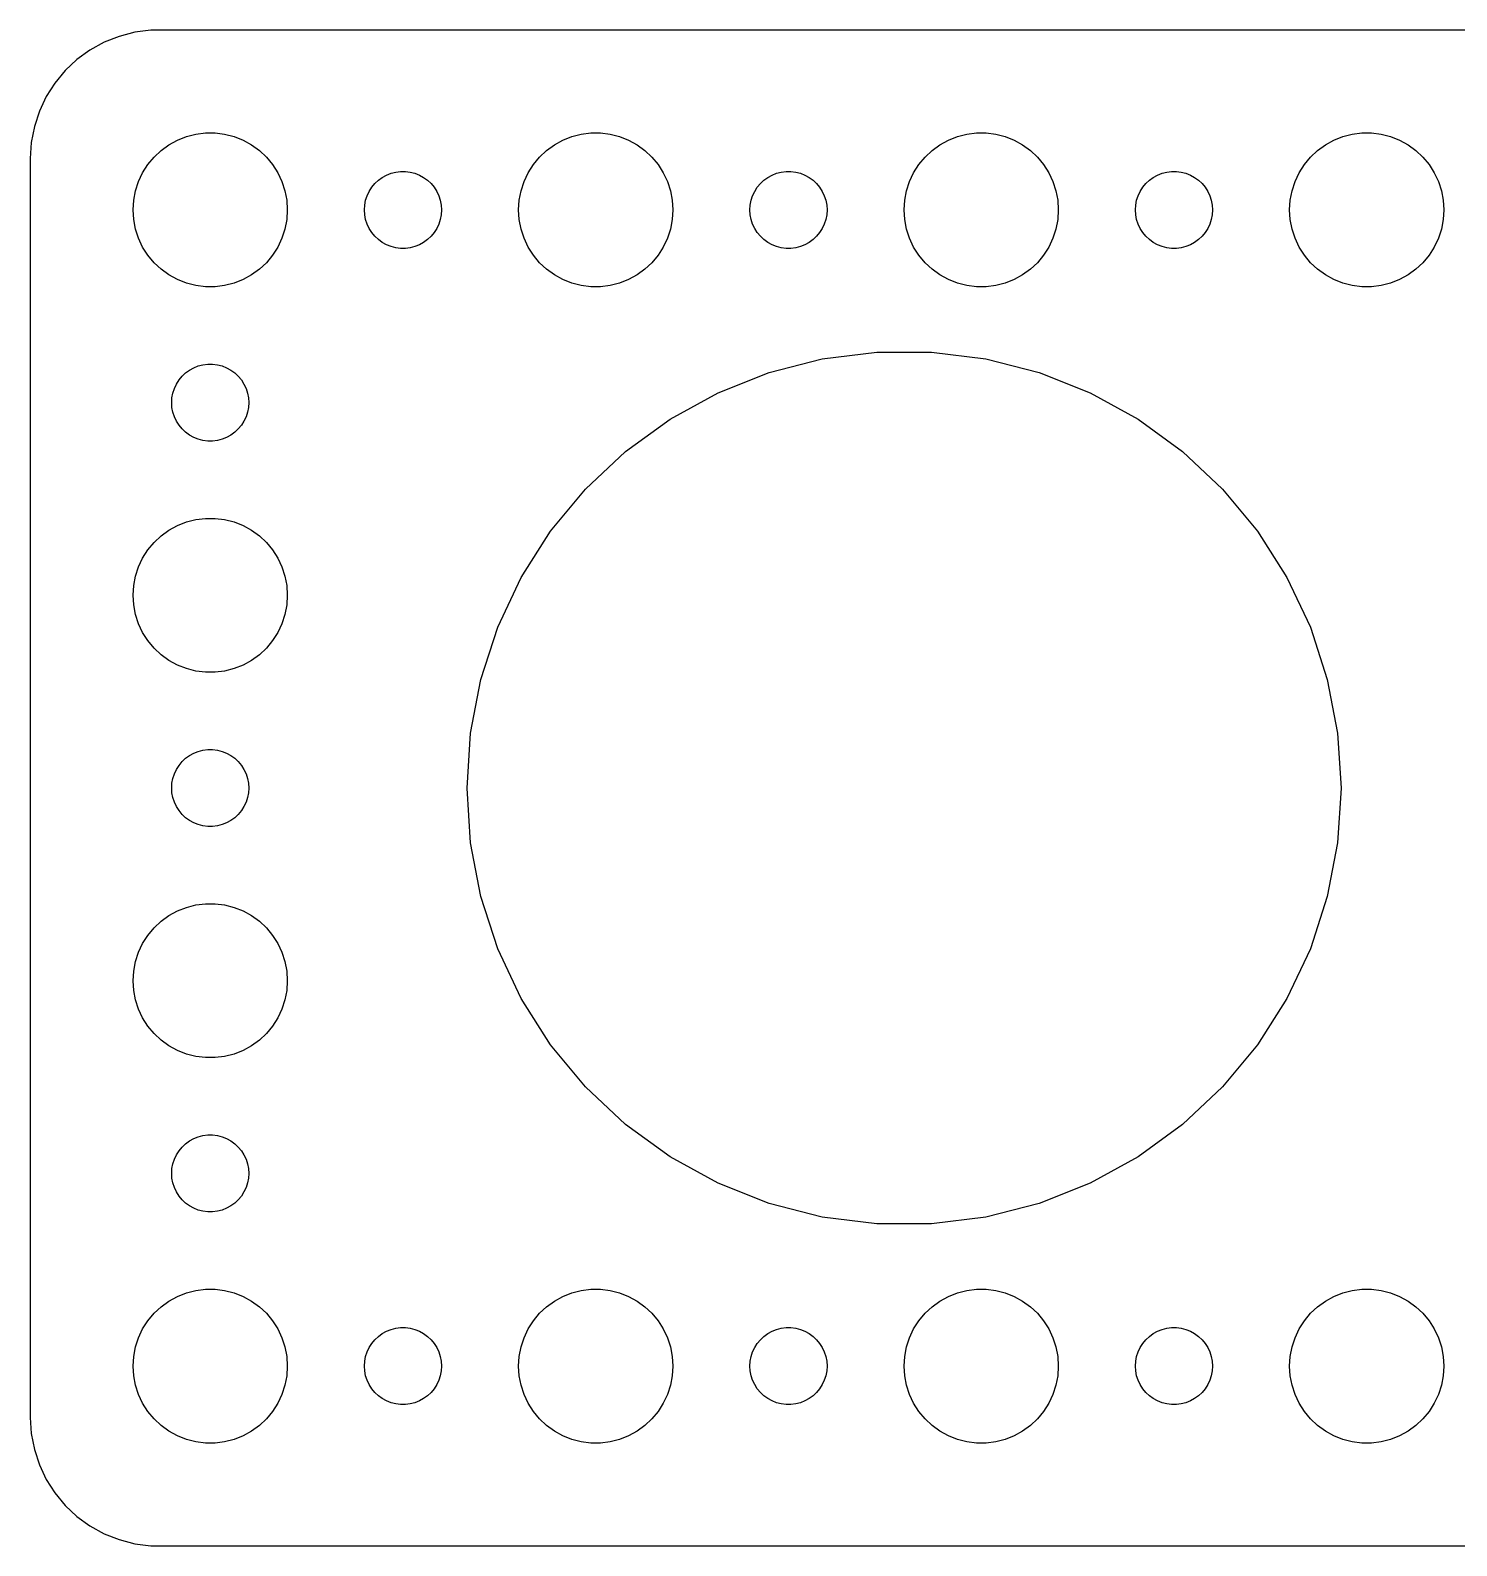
# Model space of a CAD drawing. Header units: metres. Extents: x -112 to 112, y -29 to 29.
# Drawn here: x -112 to -56.5, y -29.5 to 29.5 of the extents above; entities that cross this region are included whole.
import ezdxf

# ---------------------------------------------------------------- set-up
doc = ezdxf.new("R2010")
doc.units = ezdxf.units.M

msp = doc.modelspace()

# ---------------------------------------------------------------- linework, layer by layer
for p, q in [((-107.314, 29.4901), (-107.937, 29.4114)), ((107.314, 29.4901), (-107.314, 29.4901)), ((-109.129, 29.0241), (-109.679, 28.7216)), ((-108.545, 29.2553), (-109.129, 29.0241)), ((-107.937, 29.4114), (-108.545, 29.2553)), ((-110.187, 28.3526), (-110.645, 27.9227)), ((-109.679, 28.7216), (-110.187, 28.3526)), ((-110.645, 27.9227), (-111.045, 27.4389)), ((-111.045, 27.4389), (-111.382, 26.9088)), ((-111.382, 26.9088), (-111.649, 26.3406)), ((-111.649, 26.3406), (-111.843, 25.7434)), ((-111.843, 25.7434), (-111.961, 25.1267)), ((-105.927, 25.3532), (-105.562, 25.4469)), ((-105.562, 25.4469), (-105.188, 25.4941)), ((-105.188, 25.4941), (-104.812, 25.4941)), ((-104.812, 25.4941), (-104.438, 25.4469)), ((-104.438, 25.4469), (-104.073, 25.3532)), ((-90.927, 25.3532), (-90.5621, 25.4469)), ((-90.5621, 25.4469), (-90.1884, 25.4941)), ((-90.1884, 25.4941), (-89.8116, 25.4941)), ((-89.8116, 25.4941), (-89.4379, 25.4469)), ((-89.4379, 25.4469), (-89.073, 25.3532)), ((-75.927, 25.3532), (-75.5621, 25.4469)), ((-75.5621, 25.4469), (-75.1884, 25.4941)), ((-75.1884, 25.4941), (-74.8116, 25.4941)), ((-74.8116, 25.4941), (-74.4379, 25.4469)), ((-74.4379, 25.4469), (-74.073, 25.3532)), ((-60.927, 25.3532), (-60.5621, 25.4469)), ((-60.5621, 25.4469), (-60.1884, 25.4941)), ((-60.1884, 25.4941), (-59.8116, 25.4941)), ((-59.8116, 25.4941), (-59.4379, 25.4469)), ((-59.4379, 25.4469), (-59.0729, 25.3532)), ((-111.961, 25.1267), (-112, 24.5)), ((-107.187, 24.5536), (-106.912, 24.8115)), ((-106.912, 24.8115), (-106.607, 25.033)), ((-106.607, 25.033), (-106.277, 25.2145)), ((-106.277, 25.2145), (-105.927, 25.3532)), ((-104.073, 25.3532), (-103.723, 25.2145)), ((-103.723, 25.2145), (-103.393, 25.033)), ((-103.393, 25.033), (-103.088, 24.8115)), ((-103.088, 24.8115), (-102.813, 24.5536)), ((-92.1869, 24.5536), (-91.9123, 24.8115)), ((-91.9123, 24.8115), (-91.6075, 25.033)), ((-91.6075, 25.033), (-91.2773, 25.2145)), ((-91.2773, 25.2145), (-90.927, 25.3532)), ((-89.073, 25.3532), (-88.7227, 25.2145)), ((-88.7227, 25.2145), (-88.3925, 25.033)), ((-88.3925, 25.033), (-88.0877, 24.8115)), ((-88.0877, 24.8115), (-87.8131, 24.5536)), ((-77.1869, 24.5536), (-76.9123, 24.8115)), ((-76.9123, 24.8115), (-76.6075, 25.033)), ((-76.6075, 25.033), (-76.2773, 25.2145)), ((-76.2773, 25.2145), (-75.927, 25.3532)), ((-74.073, 25.3532), (-73.7227, 25.2145)), ((-73.7227, 25.2145), (-73.3925, 25.033)), ((-73.3925, 25.033), (-73.0877, 24.8115)), ((-73.0877, 24.8115), (-72.8131, 24.5536)), ((-62.1869, 24.5536), (-61.9123, 24.8115)), ((-61.9123, 24.8115), (-61.6075, 25.033)), ((-61.6075, 25.033), (-61.2773, 25.2145)), ((-61.2773, 25.2145), (-60.927, 25.3532)), ((-59.0729, 25.3532), (-58.7227, 25.2145)), ((-58.7227, 25.2145), (-58.3925, 25.033)), ((-58.3925, 25.033), (-58.0877, 24.8115)), ((-58.0877, 24.8115), (-57.8131, 24.5536)), ((-112, 24.5), (-112, -24.5)), ((-107.629, 23.9453), (-107.427, 24.2634)), ((-107.427, 24.2634), (-107.187, 24.5536)), ((-102.813, 24.5536), (-102.573, 24.2634)), ((-102.573, 24.2634), (-102.371, 23.9453)), ((-92.6289, 23.9453), (-92.427, 24.2634)), ((-92.427, 24.2634), (-92.1869, 24.5536)), ((-87.8131, 24.5536), (-87.573, 24.2634)), ((-87.573, 24.2634), (-87.3711, 23.9453)), ((-77.6289, 23.9453), (-77.427, 24.2634)), ((-77.427, 24.2634), (-77.1869, 24.5536)), ((-72.8131, 24.5536), (-72.573, 24.2634)), ((-72.573, 24.2634), (-72.3711, 23.9453)), ((-62.6289, 23.9453), (-62.427, 24.2634)), ((-62.427, 24.2634), (-62.1869, 24.5536)), ((-57.8131, 24.5536), (-57.5729, 24.2634)), ((-57.5729, 24.2634), (-57.3711, 23.9453)), ((-107.906, 23.2461), (-107.789, 23.6044)), ((-107.789, 23.6044), (-107.629, 23.9453)), ((-102.371, 23.9453), (-102.211, 23.6044)), ((-102.211, 23.6044), (-102.094, 23.2461)), ((-98.5934, 23.5268), (-98.4561, 23.6558)), ((-98.4561, 23.6558), (-98.3037, 23.7665)), ((-98.3037, 23.7665), (-98.1387, 23.8572)), ((-98.1387, 23.8572), (-97.9635, 23.9266)), ((-97.9635, 23.9266), (-97.7811, 23.9734)), ((-97.7811, 23.9734), (-97.5942, 23.997)), ((-97.5942, 23.997), (-97.4058, 23.997)), ((-97.4058, 23.997), (-97.2189, 23.9734)), ((-97.2189, 23.9734), (-97.0365, 23.9266)), ((-97.0365, 23.9266), (-96.8613, 23.8572)), ((-96.8613, 23.8572), (-96.6963, 23.7665)), ((-96.6963, 23.7665), (-96.5439, 23.6558)), ((-96.5439, 23.6558), (-96.4065, 23.5268)), ((-92.9057, 23.2461), (-92.7893, 23.6044)), ((-92.7893, 23.6044), (-92.6289, 23.9453)), ((-87.3711, 23.9453), (-87.2107, 23.6044)), ((-87.2107, 23.6044), (-87.0943, 23.2461)), ((-83.5934, 23.5268), (-83.4561, 23.6558)), ((-83.4561, 23.6558), (-83.3037, 23.7665)), ((-83.3037, 23.7665), (-83.1387, 23.8572)), ((-83.1387, 23.8572), (-82.9635, 23.9266)), ((-82.9635, 23.9266), (-82.7811, 23.9734)), ((-82.7811, 23.9734), (-82.5942, 23.997)), ((-82.5942, 23.997), (-82.4058, 23.997)), ((-82.4058, 23.997), (-82.2189, 23.9734)), ((-82.2189, 23.9734), (-82.0365, 23.9266)), ((-82.0365, 23.9266), (-81.8613, 23.8572)), ((-81.8613, 23.8572), (-81.6963, 23.7665)), ((-81.6963, 23.7665), (-81.5439, 23.6558)), ((-81.5439, 23.6558), (-81.4065, 23.5268)), ((-77.9057, 23.2461), (-77.7893, 23.6044)), ((-77.7893, 23.6044), (-77.6289, 23.9453)), ((-72.3711, 23.9453), (-72.2107, 23.6044)), ((-72.2107, 23.6044), (-72.0943, 23.2461)), ((-68.5934, 23.5268), (-68.4561, 23.6558)), ((-68.4561, 23.6558), (-68.3037, 23.7665)), ((-68.3037, 23.7665), (-68.1387, 23.8572)), ((-68.1387, 23.8572), (-67.9635, 23.9266)), ((-67.9635, 23.9266), (-67.7811, 23.9734)), ((-67.7811, 23.9734), (-67.5942, 23.997)), ((-67.5942, 23.997), (-67.4058, 23.997)), ((-67.4058, 23.997), (-67.2189, 23.9734)), ((-67.2189, 23.9734), (-67.0365, 23.9266)), ((-67.0365, 23.9266), (-66.8613, 23.8572)), ((-66.8613, 23.8572), (-66.6963, 23.7665)), ((-66.6963, 23.7665), (-66.5439, 23.6558)), ((-66.5439, 23.6558), (-66.4065, 23.5268)), ((-62.9057, 23.2461), (-62.7893, 23.6044)), ((-62.7893, 23.6044), (-62.6289, 23.9453)), ((-57.3711, 23.9453), (-57.2107, 23.6044)), ((-57.2107, 23.6044), (-57.0942, 23.2461)), ((-107.976, 22.876), (-107.906, 23.2461)), ((-102.094, 23.2461), (-102.024, 22.876)), ((-98.9529, 22.873), (-98.8947, 23.0522)), ((-98.8947, 23.0522), (-98.8145, 23.2226)), ((-98.8145, 23.2226), (-98.7135, 23.3817)), ((-98.7135, 23.3817), (-98.5934, 23.5268)), ((-96.4065, 23.5268), (-96.2865, 23.3817)), ((-96.2865, 23.3817), (-96.1855, 23.2226)), ((-96.1855, 23.2226), (-96.1053, 23.0522)), ((-96.1053, 23.0522), (-96.0471, 22.873)), ((-92.9763, 22.876), (-92.9057, 23.2461)), ((-87.0943, 23.2461), (-87.0237, 22.876)), ((-83.9529, 22.873), (-83.8947, 23.0522)), ((-83.8947, 23.0522), (-83.8145, 23.2226)), ((-83.8145, 23.2226), (-83.7135, 23.3817)), ((-83.7135, 23.3817), (-83.5934, 23.5268)), ((-81.4065, 23.5268), (-81.2865, 23.3817)), ((-81.2865, 23.3817), (-81.1855, 23.2226)), ((-81.1855, 23.2226), (-81.1053, 23.0522)), ((-81.1053, 23.0522), (-81.0471, 22.873)), ((-77.9763, 22.876), (-77.9057, 23.2461)), ((-72.0943, 23.2461), (-72.0237, 22.876)), ((-68.9529, 22.873), (-68.8947, 23.0522)), ((-68.8947, 23.0522), (-68.8145, 23.2226)), ((-68.8145, 23.2226), (-68.7135, 23.3817)), ((-68.7135, 23.3817), (-68.5934, 23.5268)), ((-66.4065, 23.5268), (-66.2865, 23.3817)), ((-66.2865, 23.3817), (-66.1855, 23.2226)), ((-66.1855, 23.2226), (-66.1053, 23.0522)), ((-66.1053, 23.0522), (-66.0471, 22.873)), ((-62.9763, 22.876), (-62.9057, 23.2461)), ((-57.0942, 23.2461), (-57.0237, 22.876)), ((-108, 22.5), (-107.976, 22.876)), ((-107.976, 22.124), (-108, 22.5)), ((-102.024, 22.876), (-102, 22.5)), ((-102, 22.5), (-102.024, 22.124)), ((-99, 22.5), (-98.9882, 22.688)), ((-98.9882, 22.312), (-99, 22.5)), ((-98.9882, 22.688), (-98.9529, 22.873)), ((-96.0471, 22.873), (-96.0118, 22.688)), ((-96.0118, 22.688), (-96, 22.5)), ((-96, 22.5), (-96.0118, 22.312)), ((-93, 22.5), (-92.9763, 22.876)), ((-92.9763, 22.124), (-93, 22.5)), ((-87.0237, 22.876), (-87, 22.5)), ((-87, 22.5), (-87.0237, 22.124)), ((-84, 22.5), (-83.9882, 22.688)), ((-83.9882, 22.312), (-84, 22.5)), ((-83.9882, 22.688), (-83.9529, 22.873)), ((-81.0471, 22.873), (-81.0118, 22.688)), ((-81.0118, 22.688), (-81, 22.5)), ((-81, 22.5), (-81.0118, 22.312)), ((-78, 22.5), (-77.9763, 22.876)), ((-77.9763, 22.124), (-78, 22.5)), ((-72.0237, 22.876), (-72, 22.5)), ((-72, 22.5), (-72.0237, 22.124)), ((-69, 22.5), (-68.9882, 22.688)), ((-68.9882, 22.312), (-69, 22.5)), ((-68.9882, 22.688), (-68.9529, 22.873)), ((-66.0471, 22.873), (-66.0118, 22.688)), ((-66.0118, 22.688), (-66, 22.5)), ((-66, 22.5), (-66.0118, 22.312)), ((-63, 22.5), (-62.9763, 22.876)), ((-62.9763, 22.124), (-63, 22.5)), ((-57.0237, 22.876), (-57, 22.5)), ((-57, 22.5), (-57.0237, 22.124)), ((-107.906, 21.7539), (-107.976, 22.124)), ((-102.024, 22.124), (-102.094, 21.7539)), ((-98.9529, 22.127), (-98.9882, 22.312)), ((-98.8947, 21.9478), (-98.9529, 22.127)), ((-98.8145, 21.7774), (-98.8947, 21.9478)), ((-96.1053, 21.9478), (-96.1855, 21.7774)), ((-96.0471, 22.127), (-96.1053, 21.9478)), ((-96.0118, 22.312), (-96.0471, 22.127)), ((-92.9057, 21.7539), (-92.9763, 22.124)), ((-87.0237, 22.124), (-87.0943, 21.7539)), ((-83.9529, 22.127), (-83.9882, 22.312)), ((-83.8947, 21.9478), (-83.9529, 22.127)), ((-83.8145, 21.7774), (-83.8947, 21.9478)), ((-81.1053, 21.9478), (-81.1855, 21.7774)), ((-81.0471, 22.127), (-81.1053, 21.9478)), ((-81.0118, 22.312), (-81.0471, 22.127)), ((-77.9057, 21.7539), (-77.9763, 22.124)), ((-72.0237, 22.124), (-72.0943, 21.7539)), ((-68.9529, 22.127), (-68.9882, 22.312)), ((-68.8947, 21.9478), (-68.9529, 22.127)), ((-68.8145, 21.7774), (-68.8947, 21.9478)), ((-66.1053, 21.9478), (-66.1855, 21.7774)), ((-66.0471, 22.127), (-66.1053, 21.9478)), ((-66.0118, 22.312), (-66.0471, 22.127)), ((-62.9057, 21.7539), (-62.9763, 22.124)), ((-57.0237, 22.124), (-57.0942, 21.7539)), ((-107.789, 21.3956), (-107.906, 21.7539)), ((-107.629, 21.0547), (-107.789, 21.3956)), ((-102.211, 21.3956), (-102.371, 21.0547)), ((-102.094, 21.7539), (-102.211, 21.3956)), ((-98.7135, 21.6183), (-98.8145, 21.7774)), ((-98.5934, 21.4732), (-98.7135, 21.6183)), ((-98.4561, 21.3442), (-98.5934, 21.4732)), ((-98.3037, 21.2335), (-98.4561, 21.3442)), ((-98.1387, 21.1427), (-98.3037, 21.2335)), ((-96.6963, 21.2335), (-96.8613, 21.1427)), ((-96.5439, 21.3442), (-96.6963, 21.2335)), ((-96.4065, 21.4732), (-96.5439, 21.3442)), ((-96.2865, 21.6183), (-96.4065, 21.4732)), ((-96.1855, 21.7774), (-96.2865, 21.6183)), ((-92.7893, 21.3956), (-92.9057, 21.7539)), ((-92.6289, 21.0547), (-92.7893, 21.3956)), ((-87.2107, 21.3956), (-87.3711, 21.0547)), ((-87.0943, 21.7539), (-87.2107, 21.3956)), ((-83.7135, 21.6183), (-83.8145, 21.7774)), ((-83.5934, 21.4732), (-83.7135, 21.6183)), ((-83.4561, 21.3442), (-83.5934, 21.4732)), ((-83.3037, 21.2335), (-83.4561, 21.3442)), ((-83.1387, 21.1427), (-83.3037, 21.2335)), ((-81.6963, 21.2335), (-81.8613, 21.1427)), ((-81.5439, 21.3442), (-81.6963, 21.2335)), ((-81.4065, 21.4732), (-81.5439, 21.3442)), ((-81.2865, 21.6183), (-81.4065, 21.4732)), ((-81.1855, 21.7774), (-81.2865, 21.6183)), ((-77.7893, 21.3956), (-77.9057, 21.7539)), ((-77.6289, 21.0547), (-77.7893, 21.3956)), ((-72.2107, 21.3956), (-72.3711, 21.0547)), ((-72.0943, 21.7539), (-72.2107, 21.3956)), ((-68.7135, 21.6183), (-68.8145, 21.7774)), ((-68.5934, 21.4732), (-68.7135, 21.6183)), ((-68.4561, 21.3442), (-68.5934, 21.4732)), ((-68.3037, 21.2335), (-68.4561, 21.3442)), ((-68.1387, 21.1427), (-68.3037, 21.2335)), ((-66.6963, 21.2335), (-66.8613, 21.1427)), ((-66.5439, 21.3442), (-66.6963, 21.2335)), ((-66.4065, 21.4732), (-66.5439, 21.3442)), ((-66.2865, 21.6183), (-66.4065, 21.4732)), ((-66.1855, 21.7774), (-66.2865, 21.6183)), ((-62.7893, 21.3956), (-62.9057, 21.7539)), ((-62.6289, 21.0547), (-62.7893, 21.3956)), ((-57.2107, 21.3956), (-57.3711, 21.0547)), ((-57.0942, 21.7539), (-57.2107, 21.3956)), ((-107.427, 20.7366), (-107.629, 21.0547)), ((-107.187, 20.4464), (-107.427, 20.7366)), ((-102.573, 20.7366), (-102.813, 20.4464)), ((-102.371, 21.0547), (-102.573, 20.7366)), ((-97.9635, 21.0734), (-98.1387, 21.1427)), ((-97.7811, 21.0266), (-97.9635, 21.0734)), ((-97.5942, 21.003), (-97.7811, 21.0266)), ((-97.4058, 21.003), (-97.5942, 21.003)), ((-97.2189, 21.0266), (-97.4058, 21.003)), ((-97.0365, 21.0734), (-97.2189, 21.0266)), ((-96.8613, 21.1427), (-97.0365, 21.0734)), ((-92.427, 20.7366), (-92.6289, 21.0547)), ((-92.1869, 20.4464), (-92.427, 20.7366)), ((-87.573, 20.7366), (-87.8131, 20.4464)), ((-87.3711, 21.0547), (-87.573, 20.7366)), ((-82.9635, 21.0734), (-83.1387, 21.1427)), ((-82.7811, 21.0266), (-82.9635, 21.0734)), ((-82.5942, 21.003), (-82.7811, 21.0266)), ((-82.4058, 21.003), (-82.5942, 21.003)), ((-82.2189, 21.0266), (-82.4058, 21.003)), ((-82.0365, 21.0734), (-82.2189, 21.0266)), ((-81.8613, 21.1427), (-82.0365, 21.0734)), ((-77.427, 20.7366), (-77.6289, 21.0547)), ((-77.1869, 20.4464), (-77.427, 20.7366)), ((-72.573, 20.7366), (-72.8131, 20.4464)), ((-72.3711, 21.0547), (-72.573, 20.7366)), ((-67.9635, 21.0734), (-68.1387, 21.1427)), ((-67.7811, 21.0266), (-67.9635, 21.0734)), ((-67.5942, 21.003), (-67.7811, 21.0266)), ((-67.4058, 21.003), (-67.5942, 21.003)), ((-67.2189, 21.0266), (-67.4058, 21.003)), ((-67.0365, 21.0734), (-67.2189, 21.0266)), ((-66.8613, 21.1427), (-67.0365, 21.0734)), ((-62.427, 20.7366), (-62.6289, 21.0547)), ((-62.1869, 20.4464), (-62.427, 20.7366)), ((-57.5729, 20.7366), (-57.8131, 20.4464)), ((-57.3711, 21.0547), (-57.5729, 20.7366)), ((-106.912, 20.1884), (-107.187, 20.4464)), ((-106.607, 19.967), (-106.912, 20.1884)), ((-103.088, 20.1884), (-103.393, 19.967)), ((-102.813, 20.4464), (-103.088, 20.1884)), ((-91.9123, 20.1884), (-92.1869, 20.4464)), ((-91.6075, 19.967), (-91.9123, 20.1884)), ((-88.0877, 20.1884), (-88.3925, 19.967)), ((-87.8131, 20.4464), (-88.0877, 20.1884)), ((-76.9123, 20.1884), (-77.1869, 20.4464)), ((-76.6075, 19.967), (-76.9123, 20.1884)), ((-73.0877, 20.1884), (-73.3925, 19.967)), ((-72.8131, 20.4464), (-73.0877, 20.1884)), ((-61.9123, 20.1884), (-62.1869, 20.4464)), ((-61.6075, 19.967), (-61.9123, 20.1884)), ((-58.0877, 20.1884), (-58.3925, 19.967)), ((-57.8131, 20.4464), (-58.0877, 20.1884)), ((-106.277, 19.7855), (-106.607, 19.967)), ((-105.927, 19.6468), (-106.277, 19.7855)), ((-105.562, 19.5531), (-105.927, 19.6468)), ((-105.188, 19.5059), (-105.562, 19.5531)), ((-104.812, 19.5059), (-105.188, 19.5059)), ((-104.438, 19.5531), (-104.812, 19.5059)), ((-104.073, 19.6468), (-104.438, 19.5531)), ((-103.723, 19.7855), (-104.073, 19.6468)), ((-103.393, 19.967), (-103.723, 19.7855)), ((-91.2773, 19.7855), (-91.6075, 19.967)), ((-90.927, 19.6468), (-91.2773, 19.7855)), ((-90.5621, 19.5531), (-90.927, 19.6468)), ((-90.1884, 19.5059), (-90.5621, 19.5531)), ((-89.8116, 19.5059), (-90.1884, 19.5059)), ((-89.4379, 19.5531), (-89.8116, 19.5059)), ((-89.073, 19.6468), (-89.4379, 19.5531)), ((-88.7227, 19.7855), (-89.073, 19.6468)), ((-88.3925, 19.967), (-88.7227, 19.7855)), ((-76.2773, 19.7855), (-76.6075, 19.967)), ((-75.927, 19.6468), (-76.2773, 19.7855)), ((-75.5621, 19.5531), (-75.927, 19.6468)), ((-75.1884, 19.5059), (-75.5621, 19.5531)), ((-74.8116, 19.5059), (-75.1884, 19.5059)), ((-74.4379, 19.5531), (-74.8116, 19.5059)), ((-74.073, 19.6468), (-74.4379, 19.5531)), ((-73.7227, 19.7855), (-74.073, 19.6468)), ((-73.3925, 19.967), (-73.7227, 19.7855)), ((-61.2773, 19.7855), (-61.6075, 19.967)), ((-60.927, 19.6468), (-61.2773, 19.7855)), ((-60.5621, 19.5531), (-60.927, 19.6468)), ((-60.1884, 19.5059), (-60.5621, 19.5531)), ((-59.8116, 19.5059), (-60.1884, 19.5059)), ((-59.4379, 19.5531), (-59.8116, 19.5059)), ((-59.0729, 19.6468), (-59.4379, 19.5531)), ((-58.7227, 19.7855), (-59.0729, 19.6468)), ((-58.3925, 19.967), (-58.7227, 19.7855)), ((-83.2533, 16.168), (-81.1855, 16.6989)), ((-81.1855, 16.6989), (-79.0674, 16.9664)), ((-79.0674, 16.9664), (-76.9326, 16.9664)), ((-76.9326, 16.9664), (-74.8145, 16.6989)), ((-74.8145, 16.6989), (-72.7467, 16.168)), ((-106.214, 15.8817), (-106.093, 16.0268)), ((-106.093, 16.0268), (-105.956, 16.1558)), ((-105.956, 16.1558), (-105.804, 16.2665)), ((-105.804, 16.2665), (-105.639, 16.3572)), ((-105.639, 16.3572), (-105.464, 16.4266)), ((-105.464, 16.4266), (-105.281, 16.4734)), ((-105.281, 16.4734), (-105.094, 16.497)), ((-105.094, 16.497), (-104.906, 16.497)), ((-104.906, 16.497), (-104.719, 16.4734)), ((-104.719, 16.4734), (-104.536, 16.4266)), ((-104.536, 16.4266), (-104.361, 16.3572)), ((-104.361, 16.3572), (-104.196, 16.2665)), ((-104.196, 16.2665), (-104.044, 16.1558)), ((-104.044, 16.1558), (-103.907, 16.0268)), ((-103.907, 16.0268), (-103.786, 15.8817)), ((-85.2383, 15.382), (-83.2533, 16.168)), ((-72.7467, 16.168), (-70.7617, 15.382)), ((-106.488, 15.188), (-106.453, 15.373)), ((-106.453, 15.373), (-106.395, 15.5522)), ((-106.395, 15.5522), (-106.314, 15.7226)), ((-106.314, 15.7226), (-106.214, 15.8817)), ((-103.786, 15.8817), (-103.686, 15.7226)), ((-103.686, 15.7226), (-103.605, 15.5522)), ((-103.605, 15.5522), (-103.547, 15.373)), ((-103.547, 15.373), (-103.512, 15.188)), ((-87.1091, 14.3536), (-85.2383, 15.382)), ((-70.7617, 15.382), (-68.8909, 14.3536)), ((-106.5, 15), (-106.488, 15.188)), ((-106.488, 14.812), (-106.5, 15)), ((-106.453, 14.627), (-106.488, 14.812)), ((-103.512, 14.812), (-103.547, 14.627)), ((-103.512, 15.188), (-103.5, 15)), ((-103.5, 15), (-103.512, 14.812)), ((-106.395, 14.4478), (-106.453, 14.627)), ((-106.314, 14.2774), (-106.395, 14.4478)), ((-106.214, 14.1183), (-106.314, 14.2774)), ((-103.686, 14.2774), (-103.786, 14.1183)), ((-103.605, 14.4478), (-103.686, 14.2774)), ((-103.547, 14.627), (-103.605, 14.4478)), ((-88.8362, 13.0987), (-87.1091, 14.3536)), ((-68.8909, 14.3536), (-67.1638, 13.0987)), ((-106.093, 13.9732), (-106.214, 14.1183)), ((-105.956, 13.8442), (-106.093, 13.9732)), ((-105.804, 13.7335), (-105.956, 13.8442)), ((-105.639, 13.6427), (-105.804, 13.7335)), ((-105.464, 13.5734), (-105.639, 13.6427)), ((-105.281, 13.5266), (-105.464, 13.5734)), ((-104.536, 13.5734), (-104.719, 13.5266)), ((-104.361, 13.6427), (-104.536, 13.5734)), ((-104.196, 13.7335), (-104.361, 13.6427)), ((-104.044, 13.8442), (-104.196, 13.7335)), ((-103.907, 13.9732), (-104.044, 13.8442)), ((-103.786, 14.1183), (-103.907, 13.9732)), ((-105.094, 13.5029), (-105.281, 13.5266)), ((-104.906, 13.5029), (-105.094, 13.5029)), ((-104.719, 13.5266), (-104.906, 13.5029)), ((-90.3925, 11.6373), (-88.8362, 13.0987)), ((-67.1638, 13.0987), (-65.6075, 11.6373)), ((-91.7533, 9.99234), (-90.3925, 11.6373)), ((-65.6075, 11.6373), (-64.2467, 9.99234)), ((-106.912, 9.81154), (-106.607, 10.033)), ((-106.607, 10.033), (-106.277, 10.2145)), ((-106.277, 10.2145), (-105.927, 10.3532)), ((-105.927, 10.3532), (-105.562, 10.4469)), ((-105.562, 10.4469), (-105.188, 10.4941)), ((-105.188, 10.4941), (-104.812, 10.4941)), ((-104.812, 10.4941), (-104.438, 10.4469)), ((-104.438, 10.4469), (-104.073, 10.3532)), ((-104.073, 10.3532), (-103.723, 10.2145)), ((-103.723, 10.2145), (-103.393, 10.033)), ((-103.393, 10.033), (-103.088, 9.81154)), ((-107.427, 9.26335), (-107.187, 9.55363)), ((-107.187, 9.55363), (-106.912, 9.81154)), ((-103.088, 9.81154), (-102.813, 9.55363)), ((-102.813, 9.55363), (-102.573, 9.26335)), ((-92.8972, 8.1898), (-91.7533, 9.99234)), ((-64.2467, 9.99234), (-63.1028, 8.1898)), ((-107.789, 8.60437), (-107.629, 8.94525)), ((-107.629, 8.94525), (-107.427, 9.26335)), ((-102.573, 9.26335), (-102.371, 8.94525)), ((-102.371, 8.94525), (-102.211, 8.60437)), ((-107.906, 8.24606), (-107.789, 8.60437)), ((-102.211, 8.60437), (-102.094, 8.24606)), ((-108, 7.5), (-107.976, 7.87599)), ((-107.976, 7.87599), (-107.906, 8.24606)), ((-102.094, 8.24606), (-102.024, 7.87599)), ((-102.024, 7.87599), (-102, 7.5)), ((-93.8062, 6.2581), (-92.8972, 8.1898)), ((-63.1028, 8.1898), (-62.1938, 6.2581)), ((-107.976, 7.12399), (-108, 7.5)), ((-107.906, 6.75392), (-107.976, 7.12399)), ((-102.024, 7.12399), (-102.094, 6.75392)), ((-102, 7.5), (-102.024, 7.12399)), ((-107.789, 6.39561), (-107.906, 6.75392)), ((-102.094, 6.75392), (-102.211, 6.39561)), ((-107.629, 6.05473), (-107.789, 6.39561)), ((-107.427, 5.73663), (-107.629, 6.05473)), ((-102.371, 6.05473), (-102.573, 5.73663)), ((-102.211, 6.39561), (-102.371, 6.05473)), ((-94.4659, 4.22772), (-93.8062, 6.2581)), ((-62.1938, 6.2581), (-61.5341, 4.22772)), ((-107.187, 5.44635), (-107.427, 5.73663)), ((-106.912, 5.18845), (-107.187, 5.44635)), ((-102.813, 5.44635), (-103.088, 5.18845)), ((-102.573, 5.73663), (-102.813, 5.44635)), ((-106.607, 4.96701), (-106.912, 5.18845)), ((-106.277, 4.78551), (-106.607, 4.96701)), ((-105.927, 4.64682), (-106.277, 4.78551)), ((-103.723, 4.78551), (-104.073, 4.64682)), ((-103.393, 4.96701), (-103.723, 4.78551)), ((-103.088, 5.18845), (-103.393, 4.96701)), ((-105.562, 4.55313), (-105.927, 4.64682)), ((-105.188, 4.50591), (-105.562, 4.55313)), ((-104.812, 4.50591), (-105.188, 4.50591)), ((-104.438, 4.55313), (-104.812, 4.50591)), ((-104.073, 4.64682), (-104.438, 4.55313)), ((-94.866, 2.13066), (-94.4659, 4.22772)), ((-61.5341, 4.22772), (-61.134, 2.13066)), ((-95, 0), (-94.866, 2.13066)), ((-61.134, 2.13066), (-61, 0)), ((-105.956, 1.15576), (-105.804, 1.26648)), ((-105.804, 1.26648), (-105.639, 1.35724)), ((-105.639, 1.35724), (-105.464, 1.42657)), ((-105.464, 1.42657), (-105.281, 1.47342)), ((-105.281, 1.47342), (-105.094, 1.49704)), ((-105.094, 1.49704), (-104.906, 1.49704)), ((-104.906, 1.49704), (-104.719, 1.47342)), ((-104.719, 1.47342), (-104.536, 1.42657)), ((-104.536, 1.42657), (-104.361, 1.35724)), ((-104.361, 1.35724), (-104.196, 1.26648)), ((-104.196, 1.26648), (-104.044, 1.15576)), ((-106.395, 0.55219), (-106.314, 0.72263)), ((-106.314, 0.72263), (-106.214, 0.88167)), ((-106.214, 0.88167), (-106.093, 1.02681)), ((-106.093, 1.02681), (-105.956, 1.15576)), ((-104.044, 1.15576), (-103.907, 1.02681)), ((-103.907, 1.02681), (-103.786, 0.88167)), ((-103.786, 0.88167), (-103.686, 0.72263)), ((-103.686, 0.72263), (-103.605, 0.55219)), ((-106.5, 0), (-106.488, 0.18799)), ((-106.488, -0.18799), (-106.5, 0)), ((-106.488, 0.18799), (-106.453, 0.37303)), ((-106.453, 0.37303), (-106.395, 0.55219)), ((-103.605, 0.55219), (-103.547, 0.37303)), ((-103.547, 0.37303), (-103.512, 0.18799)), ((-103.512, 0.18799), (-103.5, 0)), ((-103.5, 0), (-103.512, -0.18799)), ((-94.866, -2.13066), (-95, 0)), ((-61, 0), (-61.134, -2.13066)), ((-106.453, -0.37303), (-106.488, -0.18799)), ((-106.395, -0.55219), (-106.453, -0.37303)), ((-106.314, -0.72263), (-106.395, -0.55219)), ((-103.605, -0.55219), (-103.686, -0.72263)), ((-103.547, -0.37303), (-103.605, -0.55219)), ((-103.512, -0.18799), (-103.547, -0.37303)), ((-106.214, -0.88167), (-106.314, -0.72263)), ((-106.093, -1.02681), (-106.214, -0.88167)), ((-105.956, -1.15576), (-106.093, -1.02681)), ((-105.804, -1.26648), (-105.956, -1.15576)), ((-104.044, -1.15576), (-104.196, -1.26648)), ((-103.907, -1.02681), (-104.044, -1.15576)), ((-103.786, -0.88167), (-103.907, -1.02681)), ((-103.686, -0.72263), (-103.786, -0.88167)), ((-105.639, -1.35724), (-105.804, -1.26648)), ((-105.464, -1.42657), (-105.639, -1.35724)), ((-105.281, -1.47342), (-105.464, -1.42657)), ((-105.094, -1.49704), (-105.281, -1.47342)), ((-104.906, -1.49704), (-105.094, -1.49704)), ((-104.719, -1.47342), (-104.906, -1.49704)), ((-104.536, -1.42657), (-104.719, -1.47342)), ((-104.361, -1.35724), (-104.536, -1.42657)), ((-104.196, -1.26648), (-104.361, -1.35724)), ((-94.4659, -4.22772), (-94.866, -2.13066)), ((-61.134, -2.13066), (-61.5341, -4.22772)), ((-106.277, -4.78551), (-105.927, -4.64682)), ((-105.927, -4.64682), (-105.562, -4.55313)), ((-105.562, -4.55313), (-105.188, -4.50591)), ((-105.188, -4.50591), (-104.812, -4.50591)), ((-104.812, -4.50591), (-104.438, -4.55313)), ((-104.438, -4.55313), (-104.073, -4.64682)), ((-104.073, -4.64682), (-103.723, -4.78551)), ((-93.8062, -6.2581), (-94.4659, -4.22772)), ((-61.5341, -4.22772), (-62.1938, -6.2581)), ((-107.187, -5.44635), (-106.912, -5.18845)), ((-106.912, -5.18845), (-106.607, -4.96701)), ((-106.607, -4.96701), (-106.277, -4.78551)), ((-103.723, -4.78551), (-103.393, -4.96701)), ((-103.393, -4.96701), (-103.088, -5.18845)), ((-103.088, -5.18845), (-102.813, -5.44635)), ((-107.629, -6.05473), (-107.427, -5.73663)), ((-107.427, -5.73663), (-107.187, -5.44635)), ((-102.813, -5.44635), (-102.573, -5.73663)), ((-102.573, -5.73663), (-102.371, -6.05473)), ((-107.906, -6.75392), (-107.789, -6.39561)), ((-107.789, -6.39561), (-107.629, -6.05473)), ((-102.371, -6.05473), (-102.211, -6.39561)), ((-102.211, -6.39561), (-102.094, -6.75392)), ((-92.8972, -8.1898), (-93.8062, -6.2581)), ((-62.1938, -6.2581), (-63.1028, -8.1898)), ((-107.976, -7.12399), (-107.906, -6.75392)), ((-102.094, -6.75392), (-102.024, -7.12399)), ((-108, -7.5), (-107.976, -7.12399)), ((-107.976, -7.87599), (-108, -7.5)), ((-102.024, -7.12399), (-102, -7.5)), ((-102, -7.5), (-102.024, -7.87599)), ((-107.906, -8.24606), (-107.976, -7.87599)), ((-107.789, -8.60437), (-107.906, -8.24606)), ((-102.094, -8.24606), (-102.211, -8.60437)), ((-102.024, -7.87599), (-102.094, -8.24606)), ((-91.7533, -9.99234), (-92.8972, -8.1898)), ((-63.1028, -8.1898), (-64.2467, -9.99234)), ((-107.629, -8.94525), (-107.789, -8.60437)), ((-102.211, -8.60437), (-102.371, -8.94525)), ((-107.427, -9.26335), (-107.629, -8.94525)), ((-107.187, -9.55363), (-107.427, -9.26335)), ((-102.573, -9.26335), (-102.813, -9.55363)), ((-102.371, -8.94525), (-102.573, -9.26335)), ((-106.912, -9.81154), (-107.187, -9.55363)), ((-106.607, -10.033), (-106.912, -9.81154)), ((-103.088, -9.81154), (-103.393, -10.033)), ((-102.813, -9.55363), (-103.088, -9.81154)), ((-90.3925, -11.6373), (-91.7533, -9.99234)), ((-64.2467, -9.99234), (-65.6075, -11.6373)), ((-106.277, -10.2145), (-106.607, -10.033)), ((-105.927, -10.3532), (-106.277, -10.2145)), ((-105.562, -10.4469), (-105.927, -10.3532)), ((-105.188, -10.4941), (-105.562, -10.4469)), ((-104.812, -10.4941), (-105.188, -10.4941)), ((-104.438, -10.4469), (-104.812, -10.4941)), ((-104.073, -10.3532), (-104.438, -10.4469)), ((-103.723, -10.2145), (-104.073, -10.3532)), ((-103.393, -10.033), (-103.723, -10.2145)), ((-88.8362, -13.0987), (-90.3925, -11.6373)), ((-65.6075, -11.6373), (-67.1638, -13.0987)), ((-105.464, -13.5734), (-105.281, -13.5266)), ((-105.281, -13.5266), (-105.094, -13.5029)), ((-105.094, -13.5029), (-104.906, -13.5029)), ((-104.906, -13.5029), (-104.719, -13.5266)), ((-104.719, -13.5266), (-104.536, -13.5734)), ((-87.1091, -14.3536), (-88.8362, -13.0987)), ((-67.1638, -13.0987), (-68.8909, -14.3536)), ((-106.314, -14.2774), (-106.214, -14.1183)), ((-106.214, -14.1183), (-106.093, -13.9732)), ((-106.093, -13.9732), (-105.956, -13.8442)), ((-105.956, -13.8442), (-105.804, -13.7335)), ((-105.804, -13.7335), (-105.639, -13.6427)), ((-105.639, -13.6427), (-105.464, -13.5734)), ((-104.536, -13.5734), (-104.361, -13.6427)), ((-104.361, -13.6427), (-104.196, -13.7335)), ((-104.196, -13.7335), (-104.044, -13.8442)), ((-104.044, -13.8442), (-103.907, -13.9732)), ((-103.907, -13.9732), (-103.786, -14.1183)), ((-103.786, -14.1183), (-103.686, -14.2774)), ((-106.488, -14.812), (-106.453, -14.627)), ((-106.453, -14.627), (-106.395, -14.4478)), ((-106.395, -14.4478), (-106.314, -14.2774)), ((-103.686, -14.2774), (-103.605, -14.4478)), ((-103.605, -14.4478), (-103.547, -14.627)), ((-103.547, -14.627), (-103.512, -14.812)), ((-85.2383, -15.382), (-87.1091, -14.3536)), ((-68.8909, -14.3536), (-70.7617, -15.382)), ((-106.5, -15), (-106.488, -14.812)), ((-106.488, -15.188), (-106.5, -15)), ((-106.453, -15.373), (-106.488, -15.188)), ((-103.512, -15.188), (-103.547, -15.373)), ((-103.512, -14.812), (-103.5, -15)), ((-103.5, -15), (-103.512, -15.188)), ((-106.395, -15.5522), (-106.453, -15.373)), ((-106.314, -15.7226), (-106.395, -15.5522)), ((-106.214, -15.8817), (-106.314, -15.7226)), ((-106.093, -16.0268), (-106.214, -15.8817)), ((-103.786, -15.8817), (-103.907, -16.0268)), ((-103.686, -15.7226), (-103.786, -15.8817)), ((-103.605, -15.5522), (-103.686, -15.7226)), ((-103.547, -15.373), (-103.605, -15.5522)), ((-83.2533, -16.168), (-85.2383, -15.382)), ((-70.7617, -15.382), (-72.7467, -16.168)), ((-105.956, -16.1558), (-106.093, -16.0268)), ((-105.804, -16.2665), (-105.956, -16.1558)), ((-105.639, -16.3572), (-105.804, -16.2665)), ((-105.464, -16.4266), (-105.639, -16.3572)), ((-105.281, -16.4734), (-105.464, -16.4266)), ((-105.094, -16.497), (-105.281, -16.4734)), ((-104.906, -16.497), (-105.094, -16.497)), ((-104.719, -16.4734), (-104.906, -16.497)), ((-104.536, -16.4266), (-104.719, -16.4734)), ((-104.361, -16.3572), (-104.536, -16.4266)), ((-104.196, -16.2665), (-104.361, -16.3572)), ((-104.044, -16.1558), (-104.196, -16.2665)), ((-103.907, -16.0268), (-104.044, -16.1558)), ((-81.1855, -16.6989), (-83.2533, -16.168)), ((-72.7467, -16.168), (-74.8145, -16.6989)), ((-79.0674, -16.9664), (-81.1855, -16.6989)), ((-76.9326, -16.9664), (-79.0674, -16.9664)), ((-74.8145, -16.6989), (-76.9326, -16.9664)), ((-106.912, -20.1884), (-106.607, -19.967)), ((-106.607, -19.967), (-106.277, -19.7855)), ((-106.277, -19.7855), (-105.927, -19.6468)), ((-105.927, -19.6468), (-105.562, -19.5531)), ((-105.562, -19.5531), (-105.188, -19.5059)), ((-105.188, -19.5059), (-104.812, -19.5059)), ((-104.812, -19.5059), (-104.438, -19.5531)), ((-104.438, -19.5531), (-104.073, -19.6468)), ((-104.073, -19.6468), (-103.723, -19.7855)), ((-103.723, -19.7855), (-103.393, -19.967)), ((-103.393, -19.967), (-103.088, -20.1884)), ((-91.9123, -20.1884), (-91.6075, -19.967)), ((-91.6075, -19.967), (-91.2773, -19.7855)), ((-91.2773, -19.7855), (-90.927, -19.6468)), ((-90.927, -19.6468), (-90.5621, -19.5531)), ((-90.5621, -19.5531), (-90.1884, -19.5059)), ((-90.1884, -19.5059), (-89.8116, -19.5059)), ((-89.8116, -19.5059), (-89.4379, -19.5531)), ((-89.4379, -19.5531), (-89.073, -19.6468)), ((-89.073, -19.6468), (-88.7227, -19.7855)), ((-88.7227, -19.7855), (-88.3925, -19.967)), ((-88.3925, -19.967), (-88.0877, -20.1884)), ((-76.9123, -20.1884), (-76.6075, -19.967)), ((-76.6075, -19.967), (-76.2773, -19.7855)), ((-76.2773, -19.7855), (-75.927, -19.6468)), ((-75.927, -19.6468), (-75.5621, -19.5531)), ((-75.5621, -19.5531), (-75.1884, -19.5059)), ((-75.1884, -19.5059), (-74.8116, -19.5059)), ((-74.8116, -19.5059), (-74.4379, -19.5531)), ((-74.4379, -19.5531), (-74.073, -19.6468)), ((-74.073, -19.6468), (-73.7227, -19.7855)), ((-73.7227, -19.7855), (-73.3925, -19.967)), ((-73.3925, -19.967), (-73.0877, -20.1884)), ((-61.9123, -20.1884), (-61.6075, -19.967)), ((-61.6075, -19.967), (-61.2773, -19.7855)), ((-61.2773, -19.7855), (-60.927, -19.6468)), ((-60.927, -19.6468), (-60.5621, -19.5531)), ((-60.5621, -19.5531), (-60.1884, -19.5059)), ((-60.1884, -19.5059), (-59.8116, -19.5059)), ((-59.8116, -19.5059), (-59.4379, -19.5531)), ((-59.4379, -19.5531), (-59.0729, -19.6468)), ((-59.0729, -19.6468), (-58.7227, -19.7855)), ((-58.7227, -19.7855), (-58.3925, -19.967)), ((-58.3925, -19.967), (-58.0877, -20.1884)), ((-107.427, -20.7366), (-107.187, -20.4464)), ((-107.187, -20.4464), (-106.912, -20.1884)), ((-103.088, -20.1884), (-102.813, -20.4464)), ((-102.813, -20.4464), (-102.573, -20.7366)), ((-92.427, -20.7366), (-92.1869, -20.4464)), ((-92.1869, -20.4464), (-91.9123, -20.1884)), ((-88.0877, -20.1884), (-87.8131, -20.4464)), ((-87.8131, -20.4464), (-87.573, -20.7366)), ((-77.427, -20.7366), (-77.1869, -20.4464)), ((-77.1869, -20.4464), (-76.9123, -20.1884)), ((-73.0877, -20.1884), (-72.8131, -20.4464)), ((-72.8131, -20.4464), (-72.573, -20.7366)), ((-62.427, -20.7366), (-62.1869, -20.4464)), ((-62.1869, -20.4464), (-61.9123, -20.1884)), ((-58.0877, -20.1884), (-57.8131, -20.4464)), ((-57.8131, -20.4464), (-57.5729, -20.7366)), ((-107.789, -21.3956), (-107.629, -21.0547)), ((-107.629, -21.0547), (-107.427, -20.7366)), ((-102.573, -20.7366), (-102.371, -21.0547)), ((-102.371, -21.0547), (-102.211, -21.3956)), ((-98.3037, -21.2335), (-98.1387, -21.1427)), ((-98.1387, -21.1427), (-97.9635, -21.0734)), ((-97.9635, -21.0734), (-97.7811, -21.0266)), ((-97.7811, -21.0266), (-97.5942, -21.003)), ((-97.5942, -21.003), (-97.4058, -21.003)), ((-97.4058, -21.003), (-97.2189, -21.0266)), ((-97.2189, -21.0266), (-97.0365, -21.0734)), ((-97.0365, -21.0734), (-96.8613, -21.1427)), ((-96.8613, -21.1427), (-96.6963, -21.2335)), ((-92.7893, -21.3956), (-92.6289, -21.0547)), ((-92.6289, -21.0547), (-92.427, -20.7366)), ((-87.573, -20.7366), (-87.3711, -21.0547)), ((-87.3711, -21.0547), (-87.2107, -21.3956)), ((-83.3037, -21.2335), (-83.1387, -21.1427)), ((-83.1387, -21.1427), (-82.9635, -21.0734)), ((-82.9635, -21.0734), (-82.7811, -21.0266)), ((-82.7811, -21.0266), (-82.5942, -21.003)), ((-82.5942, -21.003), (-82.4058, -21.003)), ((-82.4058, -21.003), (-82.2189, -21.0266)), ((-82.2189, -21.0266), (-82.0365, -21.0734)), ((-82.0365, -21.0734), (-81.8613, -21.1427)), ((-81.8613, -21.1427), (-81.6963, -21.2335)), ((-77.7893, -21.3956), (-77.6289, -21.0547)), ((-77.6289, -21.0547), (-77.427, -20.7366)), ((-72.573, -20.7366), (-72.3711, -21.0547)), ((-72.3711, -21.0547), (-72.2107, -21.3956)), ((-68.3037, -21.2335), (-68.1387, -21.1427)), ((-68.1387, -21.1427), (-67.9635, -21.0734)), ((-67.9635, -21.0734), (-67.7811, -21.0266)), ((-67.7811, -21.0266), (-67.5942, -21.003)), ((-67.5942, -21.003), (-67.4058, -21.003)), ((-67.4058, -21.003), (-67.2189, -21.0266)), ((-67.2189, -21.0266), (-67.0365, -21.0734)), ((-67.0365, -21.0734), (-66.8613, -21.1427)), ((-66.8613, -21.1427), (-66.6963, -21.2335)), ((-62.7893, -21.3956), (-62.6289, -21.0547)), ((-62.6289, -21.0547), (-62.427, -20.7366)), ((-57.5729, -20.7366), (-57.3711, -21.0547)), ((-57.3711, -21.0547), (-57.2107, -21.3956)), ((-107.976, -22.124), (-107.906, -21.7539)), ((-107.906, -21.7539), (-107.789, -21.3956)), ((-102.211, -21.3956), (-102.094, -21.7539)), ((-102.094, -21.7539), (-102.024, -22.124)), ((-98.8947, -21.9478), (-98.8145, -21.7774)), ((-98.8145, -21.7774), (-98.7135, -21.6183)), ((-98.7135, -21.6183), (-98.5934, -21.4732)), ((-98.5934, -21.4732), (-98.4561, -21.3442)), ((-98.4561, -21.3442), (-98.3037, -21.2335)), ((-96.6963, -21.2335), (-96.5439, -21.3442)), ((-96.5439, -21.3442), (-96.4065, -21.4732)), ((-96.4065, -21.4732), (-96.2865, -21.6183)), ((-96.2865, -21.6183), (-96.1855, -21.7774)), ((-96.1855, -21.7774), (-96.1053, -21.9478)), ((-92.9763, -22.124), (-92.9057, -21.7539)), ((-92.9057, -21.7539), (-92.7893, -21.3956)), ((-87.2107, -21.3956), (-87.0943, -21.7539)), ((-87.0943, -21.7539), (-87.0237, -22.124)), ((-83.8947, -21.9478), (-83.8145, -21.7774)), ((-83.8145, -21.7774), (-83.7135, -21.6183)), ((-83.7135, -21.6183), (-83.5934, -21.4732)), ((-83.5934, -21.4732), (-83.4561, -21.3442)), ((-83.4561, -21.3442), (-83.3037, -21.2335)), ((-81.6963, -21.2335), (-81.5439, -21.3442)), ((-81.5439, -21.3442), (-81.4065, -21.4732)), ((-81.4065, -21.4732), (-81.2865, -21.6183)), ((-81.2865, -21.6183), (-81.1855, -21.7774)), ((-81.1855, -21.7774), (-81.1053, -21.9478)), ((-77.9763, -22.124), (-77.9057, -21.7539)), ((-77.9057, -21.7539), (-77.7893, -21.3956)), ((-72.2107, -21.3956), (-72.0943, -21.7539)), ((-72.0943, -21.7539), (-72.0237, -22.124)), ((-68.8947, -21.9478), (-68.8145, -21.7774)), ((-68.8145, -21.7774), (-68.7135, -21.6183)), ((-68.7135, -21.6183), (-68.5934, -21.4732)), ((-68.5934, -21.4732), (-68.4561, -21.3442)), ((-68.4561, -21.3442), (-68.3037, -21.2335)), ((-66.6963, -21.2335), (-66.5439, -21.3442)), ((-66.5439, -21.3442), (-66.4065, -21.4732)), ((-66.4065, -21.4732), (-66.2865, -21.6183)), ((-66.2865, -21.6183), (-66.1855, -21.7774)), ((-66.1855, -21.7774), (-66.1053, -21.9478)), ((-62.9763, -22.124), (-62.9057, -21.7539)), ((-62.9057, -21.7539), (-62.7893, -21.3956)), ((-57.2107, -21.3956), (-57.0942, -21.7539)), ((-57.0942, -21.7539), (-57.0237, -22.124)), ((-108, -22.5), (-107.976, -22.124)), ((-102.024, -22.124), (-102, -22.5)), ((-99, -22.5), (-98.9882, -22.312)), ((-98.9882, -22.312), (-98.9529, -22.127)), ((-98.9529, -22.127), (-98.8947, -21.9478)), ((-96.1053, -21.9478), (-96.0471, -22.127)), ((-96.0471, -22.127), (-96.0118, -22.312)), ((-96.0118, -22.312), (-96, -22.5)), ((-93, -22.5), (-92.9763, -22.124)), ((-87.0237, -22.124), (-87, -22.5)), ((-84, -22.5), (-83.9882, -22.312)), ((-83.9882, -22.312), (-83.9529, -22.127)), ((-83.9529, -22.127), (-83.8947, -21.9478)), ((-81.1053, -21.9478), (-81.0471, -22.127)), ((-81.0471, -22.127), (-81.0118, -22.312)), ((-81.0118, -22.312), (-81, -22.5)), ((-78, -22.5), (-77.9763, -22.124)), ((-72.0237, -22.124), (-72, -22.5)), ((-69, -22.5), (-68.9882, -22.312)), ((-68.9882, -22.312), (-68.9529, -22.127)), ((-68.9529, -22.127), (-68.8947, -21.9478)), ((-66.1053, -21.9478), (-66.0471, -22.127)), ((-66.0471, -22.127), (-66.0118, -22.312)), ((-66.0118, -22.312), (-66, -22.5)), ((-63, -22.5), (-62.9763, -22.124)), ((-57.0237, -22.124), (-57, -22.5)), ((-107.976, -22.876), (-108, -22.5)), ((-107.906, -23.2461), (-107.976, -22.876)), ((-102.024, -22.876), (-102.094, -23.2461)), ((-102, -22.5), (-102.024, -22.876)), ((-98.9882, -22.688), (-99, -22.5)), ((-98.9529, -22.873), (-98.9882, -22.688)), ((-98.8947, -23.0522), (-98.9529, -22.873)), ((-96.0471, -22.873), (-96.1053, -23.0522)), ((-96.0118, -22.688), (-96.0471, -22.873)), ((-96, -22.5), (-96.0118, -22.688)), ((-92.9763, -22.876), (-93, -22.5)), ((-92.9057, -23.2461), (-92.9763, -22.876)), ((-87.0237, -22.876), (-87.0943, -23.2461)), ((-87, -22.5), (-87.0237, -22.876)), ((-83.9882, -22.688), (-84, -22.5)), ((-83.9529, -22.873), (-83.9882, -22.688)), ((-83.8947, -23.0522), (-83.9529, -22.873)), ((-81.0471, -22.873), (-81.1053, -23.0522)), ((-81.0118, -22.688), (-81.0471, -22.873)), ((-81, -22.5), (-81.0118, -22.688)), ((-77.9763, -22.876), (-78, -22.5)), ((-77.9057, -23.2461), (-77.9763, -22.876)), ((-72.0237, -22.876), (-72.0943, -23.2461)), ((-72, -22.5), (-72.0237, -22.876)), ((-68.9882, -22.688), (-69, -22.5)), ((-68.9529, -22.873), (-68.9882, -22.688)), ((-68.8947, -23.0522), (-68.9529, -22.873)), ((-66.0471, -22.873), (-66.1053, -23.0522)), ((-66.0118, -22.688), (-66.0471, -22.873)), ((-66, -22.5), (-66.0118, -22.688)), ((-62.9763, -22.876), (-63, -22.5)), ((-62.9057, -23.2461), (-62.9763, -22.876)), ((-57.0237, -22.876), (-57.0942, -23.2461)), ((-57, -22.5), (-57.0237, -22.876)), ((-107.789, -23.6044), (-107.906, -23.2461)), ((-102.094, -23.2461), (-102.211, -23.6044)), ((-98.8145, -23.2226), (-98.8947, -23.0522)), ((-98.7135, -23.3817), (-98.8145, -23.2226)), ((-98.5934, -23.5268), (-98.7135, -23.3817)), ((-98.4561, -23.6558), (-98.5934, -23.5268)), ((-96.4065, -23.5268), (-96.5439, -23.6558)), ((-96.2865, -23.3817), (-96.4065, -23.5268)), ((-96.1855, -23.2226), (-96.2865, -23.3817)), ((-96.1053, -23.0522), (-96.1855, -23.2226)), ((-92.7893, -23.6044), (-92.9057, -23.2461)), ((-87.0943, -23.2461), (-87.2107, -23.6044)), ((-83.8145, -23.2226), (-83.8947, -23.0522)), ((-83.7135, -23.3817), (-83.8145, -23.2226)), ((-83.5934, -23.5268), (-83.7135, -23.3817)), ((-83.4561, -23.6558), (-83.5934, -23.5268)), ((-81.4065, -23.5268), (-81.5439, -23.6558)), ((-81.2865, -23.3817), (-81.4065, -23.5268)), ((-81.1855, -23.2226), (-81.2865, -23.3817)), ((-81.1053, -23.0522), (-81.1855, -23.2226)), ((-77.7893, -23.6044), (-77.9057, -23.2461)), ((-72.0943, -23.2461), (-72.2107, -23.6044)), ((-68.8145, -23.2226), (-68.8947, -23.0522)), ((-68.7135, -23.3817), (-68.8145, -23.2226)), ((-68.5934, -23.5268), (-68.7135, -23.3817)), ((-68.4561, -23.6558), (-68.5934, -23.5268)), ((-66.4065, -23.5268), (-66.5439, -23.6558)), ((-66.2865, -23.3817), (-66.4065, -23.5268)), ((-66.1855, -23.2226), (-66.2865, -23.3817)), ((-66.1053, -23.0522), (-66.1855, -23.2226)), ((-62.7893, -23.6044), (-62.9057, -23.2461)), ((-57.0942, -23.2461), (-57.2107, -23.6044)), ((-107.629, -23.9453), (-107.789, -23.6044)), ((-107.427, -24.2634), (-107.629, -23.9453)), ((-102.371, -23.9453), (-102.573, -24.2634)), ((-102.211, -23.6044), (-102.371, -23.9453)), ((-98.3037, -23.7665), (-98.4561, -23.6558)), ((-98.1387, -23.8572), (-98.3037, -23.7665)), ((-97.9635, -23.9266), (-98.1387, -23.8572)), ((-97.7811, -23.9734), (-97.9635, -23.9266)), ((-97.5942, -23.997), (-97.7811, -23.9734)), ((-97.4058, -23.997), (-97.5942, -23.997)), ((-97.2189, -23.9734), (-97.4058, -23.997)), ((-97.0365, -23.9266), (-97.2189, -23.9734)), ((-96.8613, -23.8572), (-97.0365, -23.9266)), ((-96.6963, -23.7665), (-96.8613, -23.8572)), ((-96.5439, -23.6558), (-96.6963, -23.7665)), ((-92.6289, -23.9453), (-92.7893, -23.6044)), ((-92.427, -24.2634), (-92.6289, -23.9453)), ((-87.3711, -23.9453), (-87.573, -24.2634)), ((-87.2107, -23.6044), (-87.3711, -23.9453)), ((-83.3037, -23.7665), (-83.4561, -23.6558)), ((-83.1387, -23.8572), (-83.3037, -23.7665)), ((-82.9635, -23.9266), (-83.1387, -23.8572)), ((-82.7811, -23.9734), (-82.9635, -23.9266)), ((-82.5942, -23.997), (-82.7811, -23.9734)), ((-82.4058, -23.997), (-82.5942, -23.997)), ((-82.2189, -23.9734), (-82.4058, -23.997)), ((-82.0365, -23.9266), (-82.2189, -23.9734)), ((-81.8613, -23.8572), (-82.0365, -23.9266)), ((-81.6963, -23.7665), (-81.8613, -23.8572)), ((-81.5439, -23.6558), (-81.6963, -23.7665)), ((-77.6289, -23.9453), (-77.7893, -23.6044)), ((-77.427, -24.2634), (-77.6289, -23.9453)), ((-72.3711, -23.9453), (-72.573, -24.2634)), ((-72.2107, -23.6044), (-72.3711, -23.9453)), ((-68.3037, -23.7665), (-68.4561, -23.6558)), ((-68.1387, -23.8572), (-68.3037, -23.7665)), ((-67.9635, -23.9266), (-68.1387, -23.8572)), ((-67.7811, -23.9734), (-67.9635, -23.9266)), ((-67.5942, -23.997), (-67.7811, -23.9734)), ((-67.4058, -23.997), (-67.5942, -23.997)), ((-67.2189, -23.9734), (-67.4058, -23.997)), ((-67.0365, -23.9266), (-67.2189, -23.9734)), ((-66.8613, -23.8572), (-67.0365, -23.9266)), ((-66.6963, -23.7665), (-66.8613, -23.8572)), ((-66.5439, -23.6558), (-66.6963, -23.7665)), ((-62.6289, -23.9453), (-62.7893, -23.6044)), ((-62.427, -24.2634), (-62.6289, -23.9453)), ((-57.3711, -23.9453), (-57.5729, -24.2634)), ((-57.2107, -23.6044), (-57.3711, -23.9453)), ((-112, -24.5), (-111.961, -25.1267)), ((-107.187, -24.5536), (-107.427, -24.2634)), ((-106.912, -24.8115), (-107.187, -24.5536)), ((-102.813, -24.5536), (-103.088, -24.8115)), ((-102.573, -24.2634), (-102.813, -24.5536)), ((-92.1869, -24.5536), (-92.427, -24.2634)), ((-91.9123, -24.8115), (-92.1869, -24.5536)), ((-87.8131, -24.5536), (-88.0877, -24.8115)), ((-87.573, -24.2634), (-87.8131, -24.5536)), ((-77.1869, -24.5536), (-77.427, -24.2634)), ((-76.9123, -24.8115), (-77.1869, -24.5536)), ((-72.8131, -24.5536), (-73.0877, -24.8115)), ((-72.573, -24.2634), (-72.8131, -24.5536)), ((-62.1869, -24.5536), (-62.427, -24.2634)), ((-61.9123, -24.8115), (-62.1869, -24.5536)), ((-57.8131, -24.5536), (-58.0877, -24.8115)), ((-57.5729, -24.2634), (-57.8131, -24.5536)), ((-111.961, -25.1267), (-111.843, -25.7434)), ((-106.607, -25.033), (-106.912, -24.8115)), ((-106.277, -25.2145), (-106.607, -25.033)), ((-105.927, -25.3532), (-106.277, -25.2145)), ((-105.562, -25.4469), (-105.927, -25.3532)), ((-104.073, -25.3532), (-104.438, -25.4469)), ((-103.723, -25.2145), (-104.073, -25.3532)), ((-103.393, -25.033), (-103.723, -25.2145)), ((-103.088, -24.8115), (-103.393, -25.033)), ((-91.6075, -25.033), (-91.9123, -24.8115)), ((-91.2773, -25.2145), (-91.6075, -25.033)), ((-90.927, -25.3532), (-91.2773, -25.2145)), ((-90.5621, -25.4469), (-90.927, -25.3532)), ((-89.073, -25.3532), (-89.4379, -25.4469)), ((-88.7227, -25.2145), (-89.073, -25.3532)), ((-88.3925, -25.033), (-88.7227, -25.2145)), ((-88.0877, -24.8115), (-88.3925, -25.033)), ((-76.6075, -25.033), (-76.9123, -24.8115)), ((-76.2773, -25.2145), (-76.6075, -25.033)), ((-75.927, -25.3532), (-76.2773, -25.2145)), ((-75.5621, -25.4469), (-75.927, -25.3532)), ((-74.073, -25.3532), (-74.4379, -25.4469)), ((-73.7227, -25.2145), (-74.073, -25.3532)), ((-73.3925, -25.033), (-73.7227, -25.2145)), ((-73.0877, -24.8115), (-73.3925, -25.033)), ((-61.6075, -25.033), (-61.9123, -24.8115)), ((-61.2773, -25.2145), (-61.6075, -25.033)), ((-60.927, -25.3532), (-61.2773, -25.2145)), ((-60.5621, -25.4469), (-60.927, -25.3532)), ((-59.0729, -25.3532), (-59.4379, -25.4469)), ((-58.7227, -25.2145), (-59.0729, -25.3532)), ((-58.3925, -25.033), (-58.7227, -25.2145)), ((-58.0877, -24.8115), (-58.3925, -25.033)), ((-111.843, -25.7434), (-111.649, -26.3406)), ((-105.188, -25.4941), (-105.562, -25.4469)), ((-104.812, -25.4941), (-105.188, -25.4941)), ((-104.438, -25.4469), (-104.812, -25.4941)), ((-90.1884, -25.4941), (-90.5621, -25.4469)), ((-89.8116, -25.4941), (-90.1884, -25.4941)), ((-89.4379, -25.4469), (-89.8116, -25.4941)), ((-75.1884, -25.4941), (-75.5621, -25.4469)), ((-74.8116, -25.4941), (-75.1884, -25.4941)), ((-74.4379, -25.4469), (-74.8116, -25.4941)), ((-60.1884, -25.4941), (-60.5621, -25.4469)), ((-59.8116, -25.4941), (-60.1884, -25.4941)), ((-59.4379, -25.4469), (-59.8116, -25.4941)), ((-111.649, -26.3406), (-111.382, -26.9088)), ((-111.382, -26.9088), (-111.045, -27.4389)), ((-111.045, -27.4389), (-110.645, -27.9227)), ((-110.645, -27.9227), (-110.187, -28.3526)), ((-110.187, -28.3526), (-109.679, -28.7216)), ((-109.679, -28.7216), (-109.129, -29.0241)), ((-109.129, -29.0241), (-108.545, -29.2553)), ((-108.545, -29.2553), (-107.937, -29.4114)), ((-107.937, -29.4114), (-107.314, -29.4901)), ((-107.314, -29.4901), (107.314, -29.4901))]:
    msp.add_line(p, q)

doc.saveas('drawing.dxf')
